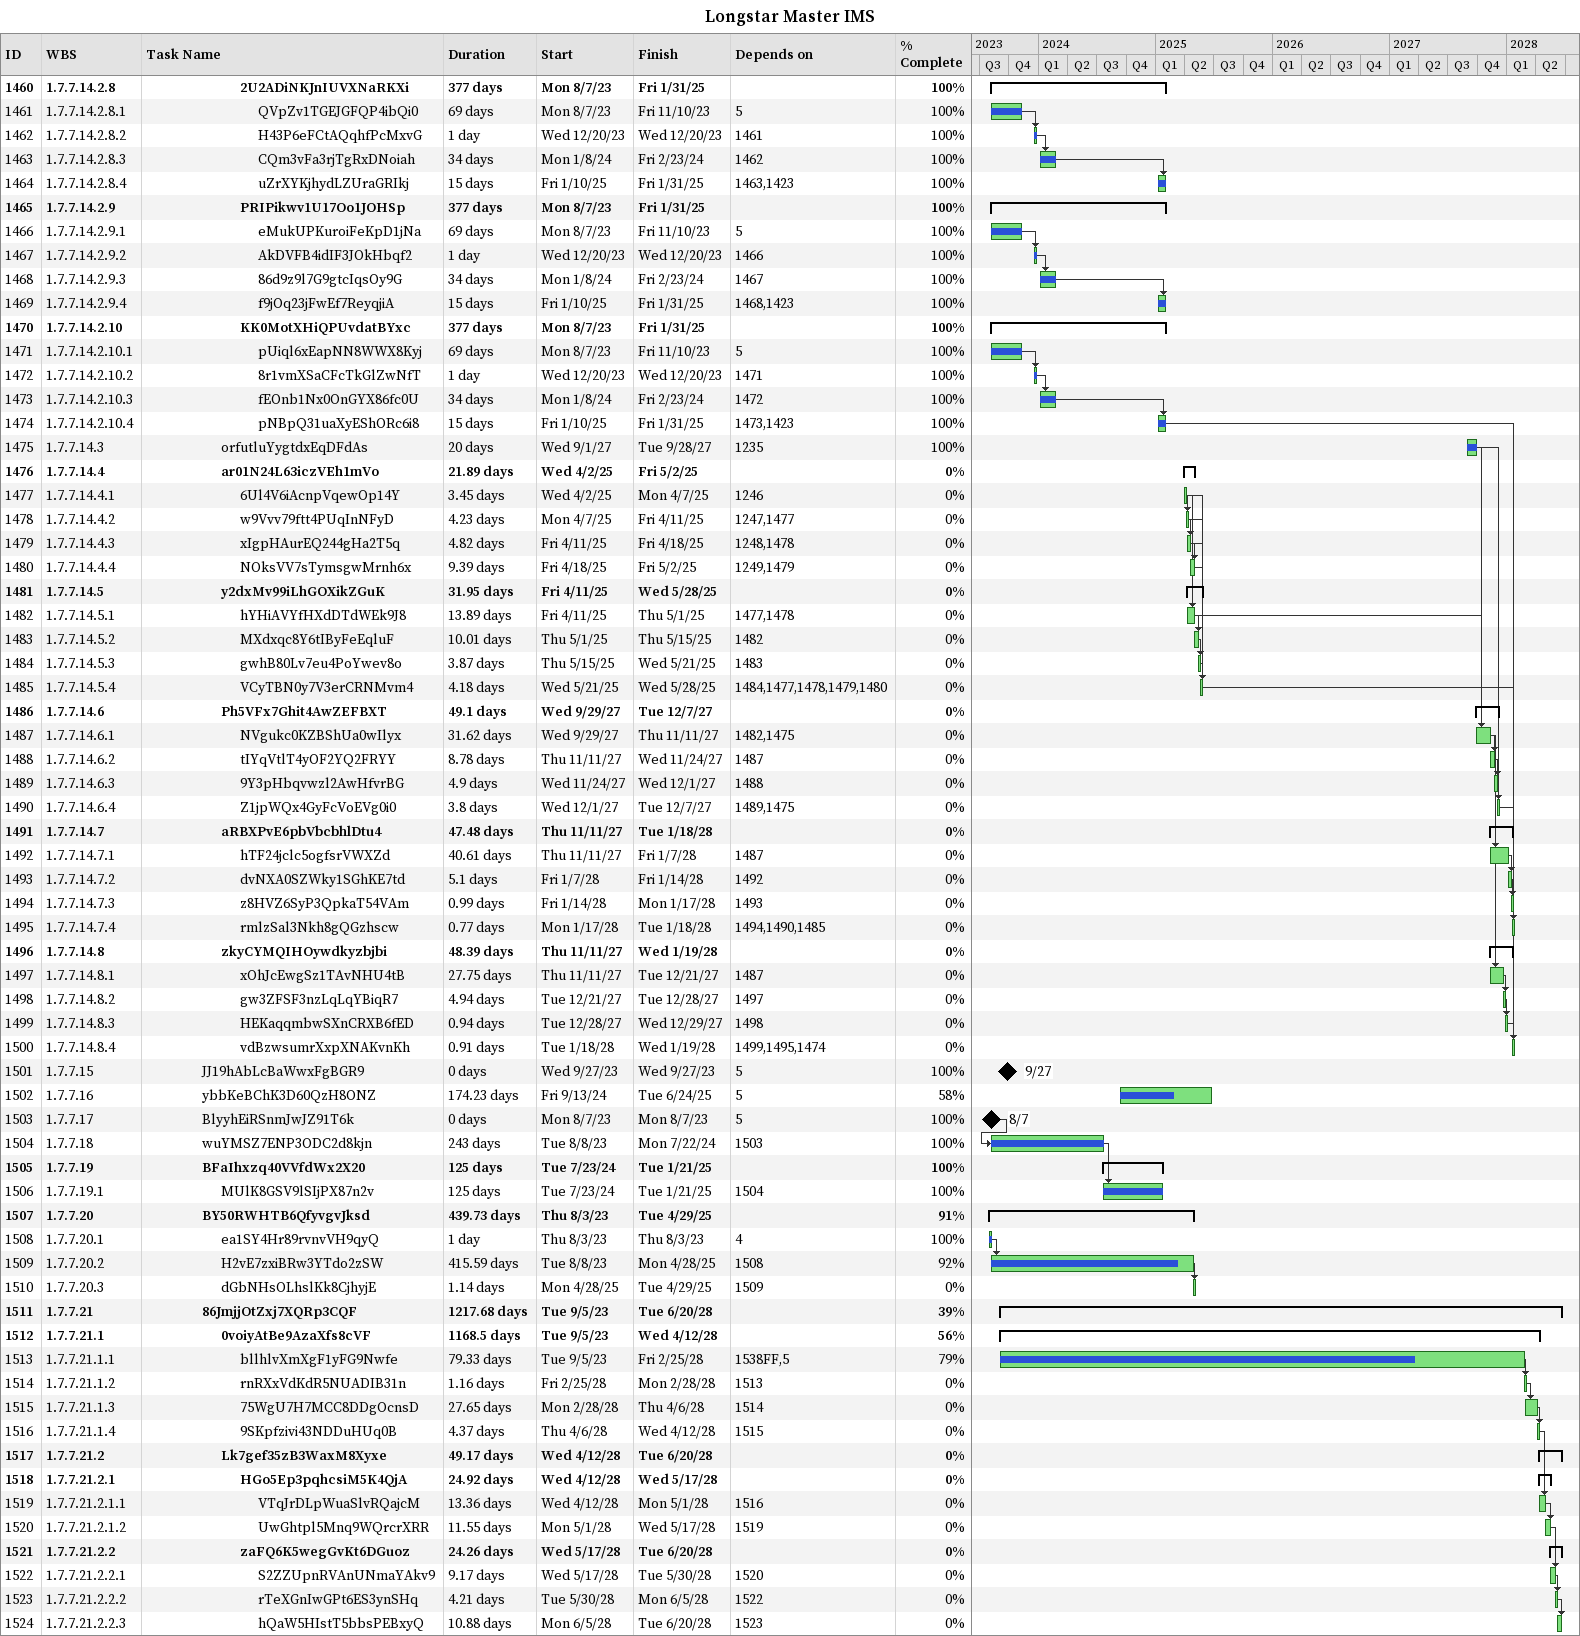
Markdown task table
Longstar Master IMS

| ID | WBS | Task | Duration | Start | Finish | Predecessors | % complete |
|---|---|---|---|---|---|---|---|
| 1460 | 1.7.7.14.2.8 | **2U2ADiNKJnIUVXNaRKXi** | 377d | 2023-08-07 | 2025-01-31 |  | 100 |
| 1461 | 1.7.7.14.2.8.1 | QVpZv1TGEJGFQP4ibQi0 | 69d | 2023-08-07 | 2023-11-10 | 5 | 100 |
| 1462 | 1.7.7.14.2.8.2 | H43P6eFCtAQqhfPcMxvG | 1d | 2023-12-20 | 2023-12-20 | 1461 | 100 |
| 1463 | 1.7.7.14.2.8.3 | CQm3vFa3rjTgRxDNoiah | 34d | 2024-01-08 | 2024-02-23 | 1462 | 100 |
| 1464 | 1.7.7.14.2.8.4 | uZrXYKjhydLZUraGRIkj | 15d | 2025-01-10 | 2025-01-31 | 1463, 1423 | 100 |
| 1465 | 1.7.7.14.2.9 | **PRIPikwv1U17Oo1JOHSp** | 377d | 2023-08-07 | 2025-01-31 |  | 100 |
| 1466 | 1.7.7.14.2.9.1 | eMukUPKuroiFeKpD1jNa | 69d | 2023-08-07 | 2023-11-10 | 5 | 100 |
| 1467 | 1.7.7.14.2.9.2 | AkDVFB4idIF3JOkHbqf2 | 1d | 2023-12-20 | 2023-12-20 | 1466 | 100 |
| 1468 | 1.7.7.14.2.9.3 | 86d9z9l7G9gtcIqsOy9G | 34d | 2024-01-08 | 2024-02-23 | 1467 | 100 |
| 1469 | 1.7.7.14.2.9.4 | f9jOq23jFwEf7ReyqjiA | 15d | 2025-01-10 | 2025-01-31 | 1468, 1423 | 100 |
| 1470 | 1.7.7.14.2.10 | **KK0MotXHiQPUvdatBYxc** | 377d | 2023-08-07 | 2025-01-31 |  | 100 |
| 1471 | 1.7.7.14.2.10.1 | pUiql6xEapNN8WWX8Kyj | 69d | 2023-08-07 | 2023-11-10 | 5 | 100 |
| 1472 | 1.7.7.14.2.10.2 | 8r1vmXSaCFcTkGlZwNfT | 1d | 2023-12-20 | 2023-12-20 | 1471 | 100 |
| 1473 | 1.7.7.14.2.10.3 | fEOnb1Nx0OnGYX86fc0U | 34d | 2024-01-08 | 2024-02-23 | 1472 | 100 |
| 1474 | 1.7.7.14.2.10.4 | pNBpQ31uaXyEShORc6i8 | 15d | 2025-01-10 | 2025-01-31 | 1473, 1423 | 100 |
| 1475 | 1.7.7.14.3 | orfutluYygtdxEqDFdAs | 20d | 2027-09-01 | 2027-09-28 | 1235 | 100 |
| 1476 | 1.7.7.14.4 | **ar01N24L63iczVEh1mVo** | 21.89d | 2025-04-02 | 2025-05-02 |  | 0 |
| 1477 | 1.7.7.14.4.1 | 6Ul4V6iAcnpVqewOp14Y | 3.45d | 2025-04-02 | 2025-04-07 | 1246 | 0 |
| 1478 | 1.7.7.14.4.2 | w9Vvv79ftt4PUqInNFyD | 4.23d | 2025-04-07 | 2025-04-11 | 1247, 1477 | 0 |
| 1479 | 1.7.7.14.4.3 | xIgpHAurEQ244gHa2T5q | 4.82d | 2025-04-11 | 2025-04-18 | 1248, 1478 | 0 |
| 1480 | 1.7.7.14.4.4 | NOksVV7sTymsgwMrnh6x | 9.39d | 2025-04-18 | 2025-05-02 | 1249, 1479 | 0 |
| 1481 | 1.7.7.14.5 | **y2dxMv99iLhGOXikZGuK** | 31.95d | 2025-04-11 | 2025-05-28 |  | 0 |
| 1482 | 1.7.7.14.5.1 | hYHiAVYfHXdDTdWEk9J8 | 13.89d | 2025-04-11 | 2025-05-01 | 1477, 1478 | 0 |
| 1483 | 1.7.7.14.5.2 | MXdxqc8Y6tIByFeEqluF | 10.01d | 2025-05-01 | 2025-05-15 | 1482 | 0 |
| 1484 | 1.7.7.14.5.3 | gwhB80Lv7eu4PoYwev8o | 3.87d | 2025-05-15 | 2025-05-21 | 1483 | 0 |
| 1485 | 1.7.7.14.5.4 | VCyTBN0y7V3erCRNMvm4 | 4.18d | 2025-05-21 | 2025-05-28 | 1484, 1477, 1478, 1479, 1480 | 0 |
| 1486 | 1.7.7.14.6 | **Ph5VFx7Ghit4AwZEFBXT** | 49.1d | 2027-09-29 | 2027-12-07 |  | 0 |
| 1487 | 1.7.7.14.6.1 | NVgukc0KZBShUa0wIlyx | 31.62d | 2027-09-29 | 2027-11-11 | 1482, 1475 | 0 |
| 1488 | 1.7.7.14.6.2 | tIYqVtlT4yOF2YQ2FRYY | 8.78d | 2027-11-11 | 2027-11-24 | 1487 | 0 |
| 1489 | 1.7.7.14.6.3 | 9Y3pHbqvwzl2AwHfvrBG | 4.9d | 2027-11-24 | 2027-12-01 | 1488 | 0 |
| 1490 | 1.7.7.14.6.4 | Z1jpWQx4GyFcVoEVg0i0 | 3.8d | 2027-12-01 | 2027-12-07 | 1489, 1475 | 0 |
| 1491 | 1.7.7.14.7 | **aRBXPvE6pbVbcbhlDtu4** | 47.48d | 2027-11-11 | 2028-01-18 |  | 0 |
| 1492 | 1.7.7.14.7.1 | hTF24jclc5ogfsrVWXZd | 40.61d | 2027-11-11 | 2028-01-07 | 1487 | 0 |
| 1493 | 1.7.7.14.7.2 | dvNXA0SZWky1SGhKE7td | 5.1d | 2028-01-07 | 2028-01-14 | 1492 | 0 |
| 1494 | 1.7.7.14.7.3 | z8HVZ6SyP3QpkaT54VAm | 0.99d | 2028-01-14 | 2028-01-17 | 1493 | 0 |
| 1495 | 1.7.7.14.7.4 | rmlzSal3Nkh8gQGzhscw | 0.77d | 2028-01-17 | 2028-01-18 | 1494, 1490, 1485 | 0 |
| 1496 | 1.7.7.14.8 | **zkyCYMQIHOywdkyzbjbi** | 48.39d | 2027-11-11 | 2028-01-19 |  | 0 |
| 1497 | 1.7.7.14.8.1 | xOhJcEwgSz1TAvNHU4tB | 27.75d | 2027-11-11 | 2027-12-21 | 1487 | 0 |
| 1498 | 1.7.7.14.8.2 | gw3ZFSF3nzLqLqYBiqR7 | 4.94d | 2027-12-21 | 2027-12-28 | 1497 | 0 |
| 1499 | 1.7.7.14.8.3 | HEKaqqmbwSXnCRXB6fED | 0.94d | 2027-12-28 | 2027-12-29 | 1498 | 0 |
| 1500 | 1.7.7.14.8.4 | vdBzwsumrXxpXNAKvnKh | 0.91d | 2028-01-18 | 2028-01-19 | 1499, 1495, 1474 | 0 |
| 1501 | 1.7.7.15 | JJ19hAbLcBaWwxFgBGR9 | 0d | 2023-09-27 | 2023-09-27 | 5 | 100 |
| 1502 | 1.7.7.16 | ybbKeBChK3D60QzH8ONZ | 174.23d | 2024-09-13 | 2025-06-24 | 5 | 58 |
| 1503 | 1.7.7.17 | BlyyhEiRSnmJwJZ91T6k | 0d | 2023-08-07 | 2023-08-07 | 5 | 100 |
| 1504 | 1.7.7.18 | wuYMSZ7ENP3ODC2d8kjn | 243d | 2023-08-08 | 2024-07-22 | 1503 | 100 |
| 1505 | 1.7.7.19 | **BFaIhxzq40VVfdWx2X20** | 125d | 2024-07-23 | 2025-01-21 |  | 100 |
| 1506 | 1.7.7.19.1 | MUlK8GSV9lSIjPX87n2v | 125d | 2024-07-23 | 2025-01-21 | 1504 | 100 |
| 1507 | 1.7.7.20 | **BY50RWHTB6QfyvgvJksd** | 439.73d | 2023-08-03 | 2025-04-29 |  | 91 |
| 1508 | 1.7.7.20.1 | ea1SY4Hr89rvnvVH9qyQ | 1d | 2023-08-03 | 2023-08-03 | 4 | 100 |
| 1509 | 1.7.7.20.2 | H2vE7zxiBRw3YTdo2zSW | 415.59d | 2023-08-08 | 2025-04-28 | 1508 | 92 |
| 1510 | 1.7.7.20.3 | dGbNHsOLhslKk8CjhyjE | 1.14d | 2025-04-28 | 2025-04-29 | 1509 | 0 |
| 1511 | 1.7.7.21 | **86JmjjOtZxj7XQRp3CQF** | 1217.68d | 2023-09-05 | 2028-06-20 |  | 39 |
| 1512 | 1.7.7.21.1 | **0voiyAtBe9AzaXfs8cVF** | 1168.5d | 2023-09-05 | 2028-04-12 |  | 56 |
| 1513 | 1.7.7.21.1.1 | bllhlvXmXgF1yFG9Nwfe | 79.33d | 2023-09-05 | 2028-02-25 | 1538FF, 5 | 79 |
| 1514 | 1.7.7.21.1.2 | rnRXxVdKdR5NUADIB31n | 1.16d | 2028-02-25 | 2028-02-28 | 1513 | 0 |
| 1515 | 1.7.7.21.1.3 | 75WgU7H7MCC8DDgOcnsD | 27.65d | 2028-02-28 | 2028-04-06 | 1514 | 0 |
| 1516 | 1.7.7.21.1.4 | 9SKpfzivi43NDDuHUq0B | 4.37d | 2028-04-06 | 2028-04-12 | 1515 | 0 |
| 1517 | 1.7.7.21.2 | **Lk7gef35zB3WaxM8Xyxe** | 49.17d | 2028-04-12 | 2028-06-20 |  | 0 |
| 1518 | 1.7.7.21.2.1 | **HGo5Ep3pqhcsiM5K4QjA** | 24.92d | 2028-04-12 | 2028-05-17 |  | 0 |
| 1519 | 1.7.7.21.2.1.1 | VTqJrDLpWuaSlvRQajcM | 13.36d | 2028-04-12 | 2028-05-01 | 1516 | 0 |
| 1520 | 1.7.7.21.2.1.2 | UwGhtpl5Mnq9WQrcrXRR | 11.55d | 2028-05-01 | 2028-05-17 | 1519 | 0 |
| 1521 | 1.7.7.21.2.2 | **zaFQ6K5wegGvKt6DGuoz** | 24.26d | 2028-05-17 | 2028-06-20 |  | 0 |
| 1522 | 1.7.7.21.2.2.1 | S2ZZUpnRVAnUNmaYAkv9 | 9.17d | 2028-05-17 | 2028-05-30 | 1520 | 0 |
| 1523 | 1.7.7.21.2.2.2 | rTeXGnIwGPt6ES3ynSHq | 4.21d | 2028-05-30 | 2028-06-05 | 1522 | 0 |
| 1524 | 1.7.7.21.2.2.3 | hQaW5HIstT5bbsPEBxyQ | 10.88d | 2028-06-05 | 2028-06-20 | 1523 | 0 |
